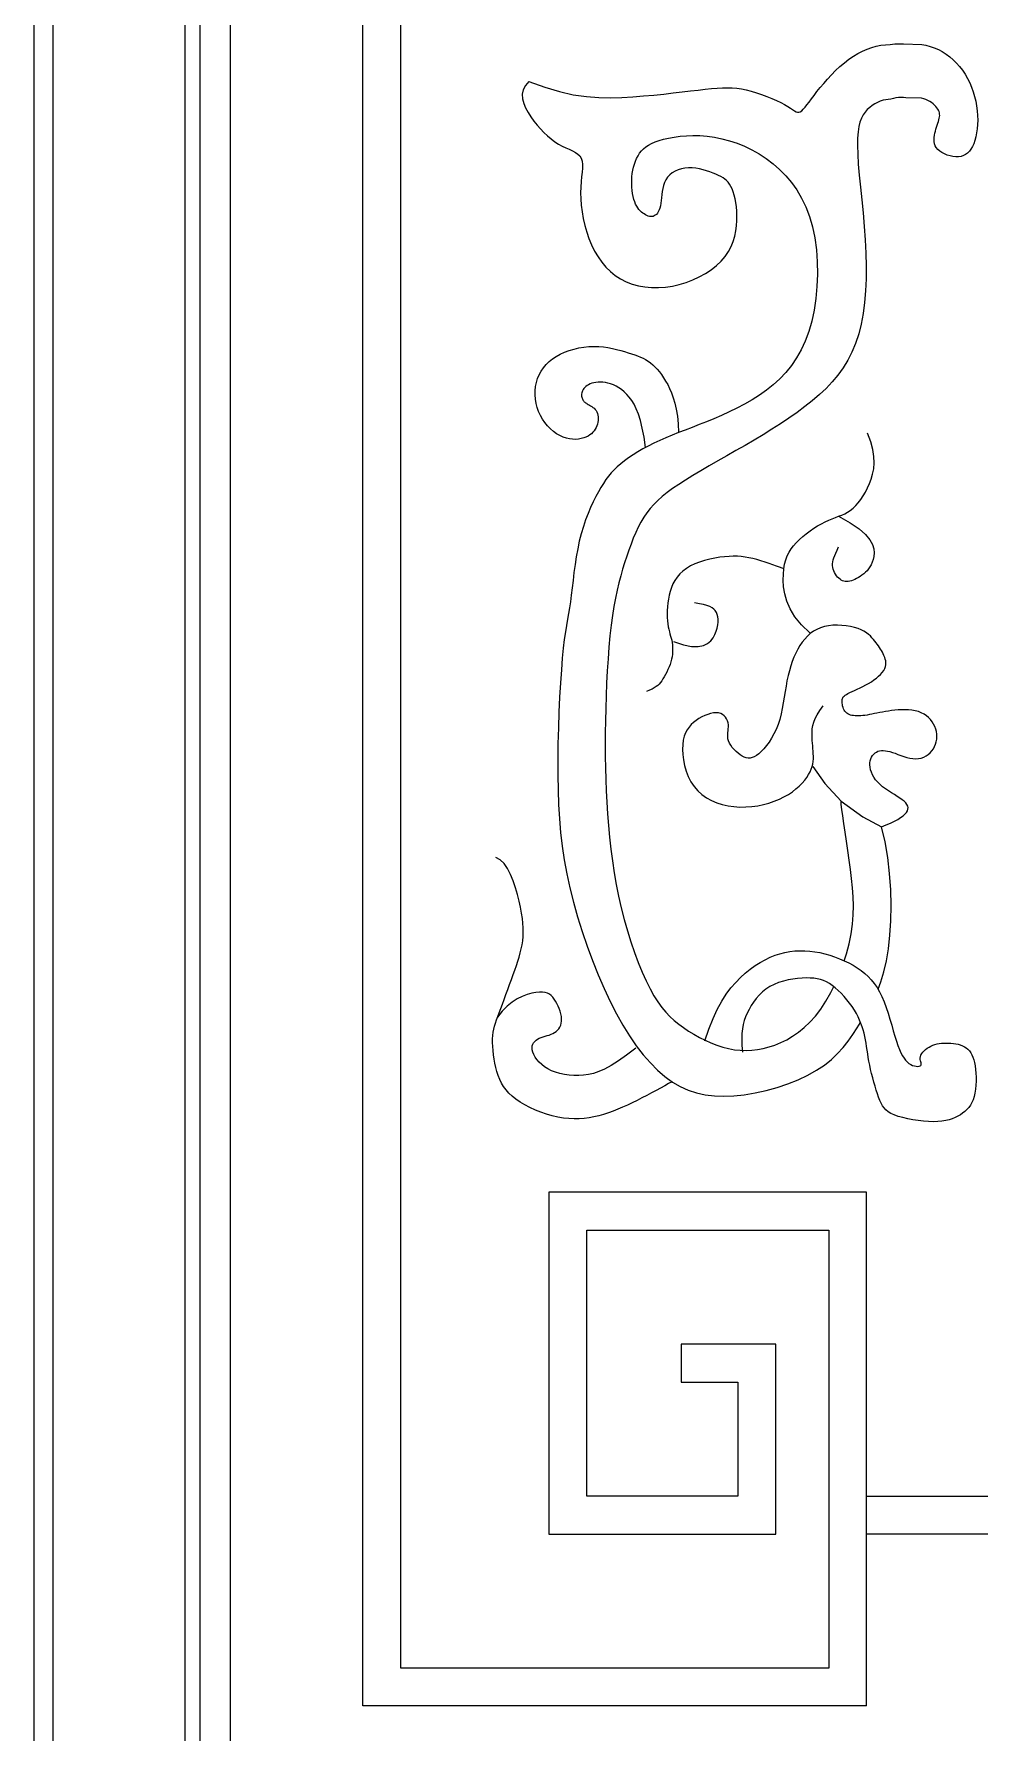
# Model space of a CAD drawing. Extents: x -66030 to 95157, y -13132 to 45879.
# Drawn here: x -29897 to -29704.5, y 32050 to 32396 of the extents above; entities that cross this region are included whole.
import ezdxf

# ---------------------------------------------------------------- set-up
doc = ezdxf.new("R2010")
doc.units = 0
doc.header["$LTSCALE"] = 100
doc.header["$MEASUREMENT"] = 0
for name, color, linetype in [('3', 11, 'CONTINUOUS'), ('4', 121, 'CONTINUOUS'), ('7', 105, 'CONTINUOUS')]:
    doc.layers.add(name, color=color, linetype=linetype)

msp = doc.modelspace()

# ---------------------------------------------------------------- linework, layer by layer
at = {"layer": '3'}
msp.add_lwpolyline([(-29893.18, 32693.93), (-29893.18, 31868.98), (-29515.88, 31868.98), (-29515.88, 32706.03)], dxfattribs=at)
msp.add_lwpolyline([(-29863.15, 32022.21), (-29863.15, 32493.45), (-29545.91, 32493.45), (-29545.91, 32022.21)], close=True, dxfattribs=at)
at = {"layer": '4'}
msp.add_lwpolyline([(-29897.03, 32695.3), (-29897.03, 31865.13), (-29512.03, 31865.13), (-29512.03, 32704.9)], dxfattribs=at)
msp.add_lwpolyline([(-29866.23, 32019.13), (-29866.23, 32496.53), (-29542.83, 32496.53), (-29542.83, 32019.13)], close=True, dxfattribs=at)
at = {"layer": '7'}
msp.add_lwpolyline([(-29856.99, 32028.37), (-29856.99, 32487.29), (-29552.07, 32487.29), (-29552.07, 32028.37)], close=True, dxfattribs=at)
for points in [[(-29727.43, 32055.32), (-29830.04, 32055.32), (-29830.04, 32460.34), (-29727.43, 32460.34)], [(-29735.13, 32063.02), (-29822.34, 32063.02), (-29822.34, 32452.64), (-29735.13, 32452.64)], [(-29796.21, 32386.36), (-29793.01, 32385.15), (-29790.01, 32384.26), (-29787.19, 32383.64), (-29784.52, 32383.26), (-29782, 32383.06), (-29779.59, 32383.01), (-29777.28, 32383.08), (-29775.05, 32383.21), (-29772.88, 32383.38), (-29770.78, 32383.57), (-29768.77, 32383.78), (-29766.85, 32383.99), (-29765.03, 32384.2), (-29763.32, 32384.4), (-29761.75, 32384.59), (-29760.31, 32384.75), (-29759.01, 32384.89), (-29757.84, 32384.99), (-29756.76, 32385.05), (-29755.76, 32385.07), (-29754.8, 32385.04), (-29753.86, 32384.96), (-29752.92, 32384.82), (-29751.95, 32384.62), (-29750.93, 32384.36), (-29749.88, 32384.05), (-29748.81, 32383.69), (-29747.76, 32383.3), (-29746.75, 32382.89), (-29745.79, 32382.47), (-29744.92, 32382.05), (-29744.15, 32381.64), (-29743.49, 32381.26), (-29742.95, 32380.91), (-29742.5, 32380.61), (-29742.12, 32380.36), (-29741.79, 32380.18), (-29741.5, 32380.09), (-29741.22, 32380.08), (-29740.94, 32380.17), (-29740.65, 32380.37), (-29740.33, 32380.68), (-29739.98, 32381.08), (-29739.59, 32381.57), (-29739.16, 32382.14), (-29738.68, 32382.79), (-29738.14, 32383.5), (-29737.55, 32384.27), (-29736.89, 32385.09), (-29736.18, 32385.95), (-29735.41, 32386.82), (-29734.6, 32387.69), (-29733.75, 32388.55), (-29732.87, 32389.38), (-29731.97, 32390.16), (-29731.06, 32390.87), (-29730.13, 32391.5), (-29729.2, 32392.06), (-29728.27, 32392.54), (-29727.33, 32392.94), (-29726.39, 32393.28), (-29725.46, 32393.55), (-29724.52, 32393.75), (-29722.62, 32393.9), (-29721.7, 32393.98), (-29720.79, 32394.01), (-29719.89, 32393.97), (-29716.21, 32393.87), (-29715.34, 32393.71), (-29714.48, 32393.49), (-29713.64, 32393.2), (-29712.82, 32392.84), (-29712.03, 32392.41), (-29711.26, 32391.92), (-29710.51, 32391.37), (-29709.8, 32390.76), (-29709.13, 32390.09), (-29708.49, 32389.37), (-29707.9, 32388.61), (-29707.36, 32387.8), (-29706.87, 32386.95), (-29706.43, 32386.07), (-29706.05, 32385.16), (-29705.71, 32384.22), (-29705.43, 32383.27), (-29705.2, 32382.31), (-29705.02, 32381.34), (-29704.9, 32380.38), (-29704.83, 32379.42), (-29704.81, 32378.48), (-29704.84, 32377.56), (-29704.91, 32376.68), (-29705.03, 32375.84), (-29705.19, 32375.05), (-29705.38, 32374.32), (-29705.61, 32373.65), (-29705.87, 32373.06), (-29706.17, 32372.55), (-29706.5, 32372.11), (-29706.86, 32371.74), (-29707.27, 32371.45), (-29707.7, 32371.23), (-29708.18, 32371.08), (-29708.7, 32371), (-29709.26, 32371), (-29709.84, 32371.06), (-29710.43, 32371.18), (-29711.02, 32371.35), (-29711.58, 32371.57), (-29712.09, 32371.84), (-29712.55, 32372.15), (-29712.94, 32372.48), (-29713.24, 32372.85), (-29713.46, 32373.24), (-29713.6, 32373.65), (-29713.68, 32374.07), (-29713.7, 32374.5), (-29713.68, 32374.94), (-29713.62, 32375.38), (-29713.54, 32375.81), (-29713.43, 32376.23), (-29713.31, 32376.65), (-29713.18, 32377.05), (-29713.05, 32377.44), (-29712.92, 32377.81), (-29712.8, 32378.17), (-29712.7, 32378.51), (-29712.63, 32378.83), (-29712.58, 32379.14), (-29712.55, 32379.42), (-29712.56, 32379.69), (-29712.61, 32379.95), (-29712.68, 32380.21), (-29712.79, 32380.46), (-29712.94, 32380.72), (-29713.12, 32380.98), (-29713.35, 32381.24), (-29713.61, 32381.51), (-29713.9, 32381.77), (-29714.22, 32382.03), (-29714.58, 32382.27), (-29714.95, 32382.48), (-29715.35, 32382.67), (-29715.78, 32382.83), (-29716.22, 32382.95), (-29719.46, 32383.03), (-29719.94, 32383.07), (-29720.43, 32383.07), (-29720.93, 32383.04), (-29721.45, 32382.97), (-29721.98, 32382.86), (-29722.53, 32382.72), (-29724.07, 32382.55), (-29724.64, 32382.33), (-29725.2, 32382.08), (-29725.76, 32381.78), (-29726.29, 32381.44), (-29726.81, 32381.04), (-29727.29, 32380.59), (-29727.74, 32380.08), (-29728.14, 32379.51), (-29728.49, 32378.84), (-29728.78, 32378.07), (-29729.01, 32377.15), (-29729.18, 32376.06), (-29729.28, 32374.78), (-29729.31, 32373.27), (-29729.25, 32371.52), (-29729.12, 32369.5), (-29728.92, 32367.25), (-29728.68, 32364.81), (-29728.42, 32362.22), (-29728.16, 32359.54), (-29727.92, 32356.8), (-29727.71, 32354.05), (-29727.57, 32351.34), (-29727.5, 32348.7), (-29727.52, 32346.15), (-29727.63, 32343.68), (-29727.83, 32341.32), (-29728.13, 32339.06), (-29728.54, 32336.91), (-29729.05, 32334.88), (-29729.67, 32332.97), (-29730.41, 32331.19), (-29731.26, 32329.53), (-29732.22, 32327.97), (-29733.28, 32326.5), (-29734.44, 32325.11), (-29735.7, 32323.79), (-29737.05, 32322.52), (-29738.49, 32321.28), (-29740.01, 32320.08), (-29741.6, 32318.9), (-29743.26, 32317.73), (-29744.97, 32316.59), (-29746.73, 32315.47), (-29748.53, 32314.36), (-29750.35, 32313.27), (-29752.2, 32312.18), (-29754.05, 32311.11), (-29755.9, 32310.05), (-29757.72, 32309.01), (-29759.48, 32307.99), (-29761.19, 32307), (-29762.8, 32306.04), (-29764.32, 32305.11), (-29765.7, 32304.23), (-29766.95, 32303.38), (-29768.07, 32302.57), (-29769.08, 32301.77), (-29769.98, 32300.98), (-29770.79, 32300.17), (-29771.52, 32299.34), (-29772.19, 32298.47), (-29772.81, 32297.55), (-29773.39, 32296.57), (-29773.94, 32295.53), (-29774.46, 32294.43), (-29774.95, 32293.28), (-29775.42, 32292.08), (-29775.87, 32290.85), (-29776.3, 32289.58), (-29776.72, 32288.28), (-29777.13, 32286.95), (-29777.52, 32285.59), (-29777.9, 32284.16), (-29778.26, 32282.66), (-29778.6, 32281.06), (-29778.92, 32279.35), (-29779.21, 32277.51), (-29779.47, 32275.52), (-29779.71, 32273.38), (-29779.92, 32271.09), (-29780.1, 32268.7), (-29780.26, 32266.22), (-29780.39, 32263.7), (-29780.5, 32261.14), (-29780.58, 32258.59), (-29780.64, 32256.07), (-29780.68, 32253.61), (-29780.69, 32251.19), (-29780.68, 32248.8), (-29780.64, 32246.45), (-29780.58, 32244.11), (-29780.49, 32241.78), (-29780.36, 32239.45), (-29780.21, 32237.1), (-29780.01, 32234.73), (-29779.79, 32232.34), (-29779.52, 32229.93), (-29779.2, 32227.52), (-29778.83, 32225.11), (-29778.42, 32222.7), (-29777.94, 32220.31), (-29777.4, 32217.93), (-29776.8, 32215.57), (-29776.15, 32213.26), (-29775.45, 32211.01), (-29774.71, 32208.85), (-29773.94, 32206.79), (-29773.15, 32204.86), (-29772.35, 32203.08), (-29771.55, 32201.47), (-29770.76, 32200.04), (-29769.96, 32198.78), (-29769.16, 32197.67), (-29768.33, 32196.68), (-29767.49, 32195.79), (-29766.6, 32194.99), (-29765.68, 32194.24), (-29764.71, 32193.54), (-29763.68, 32192.85), (-29762.6, 32192.19), (-29761.48, 32191.56), (-29760.32, 32190.98), (-29759.14, 32190.45), (-29757.95, 32189.98), (-29756.75, 32189.59), (-29755.55, 32189.27), (-29754.36, 32189.05), (-29753.18, 32188.92), (-29752, 32188.88), (-29750.82, 32188.93), (-29749.65, 32189.07), (-29748.47, 32189.29), (-29747.29, 32189.6), (-29746.1, 32190), (-29744.91, 32190.49), (-29743.7, 32191.07), (-29742.51, 32191.77), (-29741.32, 32192.59), (-29740.14, 32193.54), (-29738.99, 32194.64), (-29737.87, 32195.89), (-29736.78, 32197.32), (-29735.73, 32198.92), (-29734.73, 32200.67), (-29734.11, 32201.92)], [(-29796.21, 32386.36), (-29796.94, 32385.52), (-29797.38, 32384.64), (-29797.56, 32383.74), (-29797.51, 32382.82), (-29797.28, 32381.88), (-29796.9, 32380.95), (-29796.4, 32380.04), (-29795.83, 32379.14), (-29795.21, 32378.27), (-29794.55, 32377.44), (-29793.86, 32376.66), (-29793.15, 32375.92), (-29792.42, 32375.24), (-29791.67, 32374.62), (-29790.92, 32374.06), (-29790.17, 32373.58), (-29789.42, 32373.17), (-29788.68, 32372.82), (-29787.99, 32372.51), (-29787.34, 32372.2), (-29786.76, 32371.89), (-29786.25, 32371.55), (-29785.85, 32371.15), (-29785.56, 32370.68), (-29785.39, 32370.11), (-29785.32, 32369.45), (-29785.33, 32368.7), (-29785.39, 32367.86), (-29785.49, 32366.93), (-29785.58, 32365.92), (-29785.66, 32364.83), (-29785.7, 32363.66), (-29785.67, 32362.41), (-29785.57, 32361.11), (-29785.4, 32359.76), (-29785.15, 32358.4), (-29784.84, 32357.02), (-29784.45, 32355.65), (-29783.99, 32354.31), (-29783.45, 32353.02), (-29782.83, 32351.79), (-29782.14, 32350.62), (-29781.37, 32349.54), (-29780.53, 32348.53), (-29779.61, 32347.62), (-29778.62, 32346.81), (-29777.55, 32346.11), (-29776.41, 32345.52), (-29775.19, 32345.05), (-29773.92, 32344.69), (-29772.59, 32344.46), (-29771.22, 32344.34), (-29769.82, 32344.33), (-29768.41, 32344.44), (-29766.99, 32344.65), (-29765.58, 32344.97), (-29764.18, 32345.39), (-29762.82, 32345.91), (-29761.51, 32346.52), (-29760.26, 32347.21), (-29759.1, 32347.98), (-29758.03, 32348.82), (-29757.08, 32349.72), (-29756.26, 32350.67), (-29755.58, 32351.67), (-29755.03, 32352.7), (-29754.61, 32353.76), (-29754.29, 32354.82), (-29754.07, 32355.89), (-29753.93, 32356.95), (-29753.86, 32357.98), (-29753.85, 32358.97), (-29753.88, 32359.92), (-29753.96, 32360.82), (-29754.07, 32361.66), (-29754.22, 32362.45), (-29754.39, 32363.17), (-29754.6, 32363.83), (-29754.82, 32364.43), (-29755.07, 32364.95), (-29755.34, 32365.41), (-29755.63, 32365.8), (-29755.94, 32366.14), (-29756.29, 32366.44), (-29756.68, 32366.71), (-29757.11, 32366.95), (-29757.59, 32367.19), (-29758.12, 32367.43), (-29758.71, 32367.67), (-29759.35, 32367.91), (-29760.03, 32368.15), (-29760.75, 32368.36), (-29761.48, 32368.53), (-29762.23, 32368.66), (-29762.98, 32368.74), (-29763.72, 32368.75), (-29764.44, 32368.68), (-29765.15, 32368.53), (-29765.81, 32368.32), (-29766.44, 32368.04), (-29767.01, 32367.7), (-29767.52, 32367.29), (-29767.96, 32366.83), (-29768.32, 32366.32), (-29768.6, 32365.76), (-29768.81, 32365.16), (-29768.96, 32364.54), (-29769.06, 32363.9), (-29769.14, 32363.27), (-29769.19, 32362.65), (-29769.25, 32362.06), (-29769.33, 32361.51), (-29769.42, 32361), (-29769.55, 32360.55), (-29769.69, 32360.15), (-29769.86, 32359.8), (-29770.05, 32359.51), (-29770.25, 32359.26), (-29770.47, 32359.07), (-29770.7, 32358.93), (-29770.93, 32358.84), (-29771.18, 32358.8), (-29771.43, 32358.8), (-29771.68, 32358.85), (-29771.95, 32358.92), (-29772.21, 32359.04), (-29772.48, 32359.18), (-29772.75, 32359.34), (-29773.02, 32359.52), (-29773.29, 32359.73), (-29773.55, 32359.97), (-29773.8, 32360.24), (-29774.05, 32360.56), (-29774.27, 32360.91), (-29774.48, 32361.32), (-29774.67, 32361.79), (-29774.84, 32362.31), (-29774.98, 32362.88), (-29775.09, 32363.49), (-29775.18, 32364.14), (-29775.24, 32364.81), (-29775.26, 32365.5), (-29775.26, 32366.19), (-29775.23, 32366.88), (-29775.16, 32367.56), (-29775.06, 32368.23), (-29774.92, 32368.87), (-29774.74, 32369.5), (-29774.53, 32370.1), (-29774.28, 32370.67), (-29773.99, 32371.21), (-29773.66, 32371.71), (-29773.29, 32372.18), (-29772.87, 32372.62), (-29772.39, 32373.01), (-29771.84, 32373.38), (-29771.22, 32373.72), (-29770.51, 32374.03), (-29769.7, 32374.31), (-29768.79, 32374.57), (-29767.78, 32374.81), (-29766.66, 32375.01), (-29765.44, 32375.18), (-29764.15, 32375.28), (-29762.8, 32375.33), (-29761.38, 32375.3), (-29759.92, 32375.19), (-29758.42, 32374.99), (-29756.9, 32374.68), (-29755.37, 32374.27), (-29753.83, 32373.75), (-29752.3, 32373.13), (-29750.79, 32372.4), (-29749.31, 32371.57), (-29747.87, 32370.62), (-29746.48, 32369.57), (-29745.15, 32368.42), (-29743.9, 32367.14), (-29742.72, 32365.75), (-29741.64, 32364.23), (-29740.67, 32362.57), (-29739.8, 32360.77), (-29739.06, 32358.82), (-29738.46, 32356.71), (-29737.99, 32354.45), (-29737.67, 32352.06), (-29737.49, 32349.6), (-29737.45, 32347.09), (-29737.54, 32344.59), (-29737.77, 32342.12), (-29738.12, 32339.74), (-29738.6, 32337.49), (-29739.21, 32335.39), (-29739.93, 32333.45), (-29740.77, 32331.66), (-29741.72, 32330), (-29742.76, 32328.47), (-29743.9, 32327.06), (-29745.13, 32325.76), (-29746.44, 32324.55), (-29747.82, 32323.44), (-29749.27, 32322.41), (-29750.77, 32321.45), (-29752.3, 32320.57), (-29753.85, 32319.75), (-29755.42, 32318.99), (-29756.97, 32318.28), (-29758.52, 32317.62), (-29760.03, 32317), (-29761.51, 32316.41), (-29762.95, 32315.85), (-29764.36, 32315.31), (-29765.72, 32314.78), (-29767.05, 32314.25), (-29768.33, 32313.72), (-29769.57, 32313.18), (-29770.76, 32312.62), (-29771.9, 32312.05), (-29772.99, 32311.47), (-29774.02, 32310.87), (-29775, 32310.27), (-29775.91, 32309.66), (-29776.75, 32309.05), (-29777.52, 32308.44), (-29778.23, 32307.84), (-29778.87, 32307.22), (-29779.47, 32306.58), (-29780.02, 32305.92), (-29780.55, 32305.21), (-29781.06, 32304.45), (-29781.56, 32303.62), (-29782.07, 32302.72), (-29782.59, 32301.74), (-29783.12, 32300.67), (-29783.65, 32299.52), (-29784.17, 32298.3), (-29784.66, 32297), (-29785.13, 32295.63), (-29785.56, 32294.19), (-29785.95, 32292.68), (-29786.28, 32291.11), (-29786.57, 32289.5), (-29786.82, 32287.88), (-29787.04, 32286.26), (-29787.23, 32284.68), (-29787.42, 32283.14), (-29787.59, 32281.69), (-29787.77, 32280.33), (-29787.96, 32279.09), (-29788.16, 32277.91), (-29788.37, 32276.74), (-29788.58, 32275.51), (-29788.79, 32274.16), (-29789.01, 32272.64), (-29789.21, 32270.89), (-29789.42, 32268.84), (-29789.61, 32266.46), (-29789.8, 32263.79), (-29789.96, 32260.88), (-29790.1, 32257.8), (-29790.22, 32254.61), (-29790.3, 32251.36), (-29790.34, 32248.13), (-29790.34, 32244.97), (-29790.29, 32241.92), (-29790.18, 32238.98), (-29790.01, 32236.11), (-29789.76, 32233.3), (-29789.43, 32230.51), (-29789.02, 32227.72), (-29788.5, 32224.91), (-29787.88, 32222.05), (-29787.14, 32219.12), (-29786.31, 32216.14), (-29785.37, 32213.14), (-29784.36, 32210.15), (-29783.27, 32207.2), (-29782.12, 32204.32), (-29780.91, 32201.53), (-29779.66, 32198.87), (-29778.38, 32196.37), (-29777.06, 32194.03), (-29775.71, 32191.85), (-29774.34, 32189.83), (-29772.92, 32188), (-29771.48, 32186.34), (-29770.01, 32184.86), (-29768.5, 32183.57), (-29766.96, 32182.46), (-29765.38, 32181.54), (-29763.75, 32180.8), (-29762.06, 32180.24), (-29760.3, 32179.84), (-29758.45, 32179.62), (-29756.52, 32179.55), (-29754.49, 32179.63), (-29752.35, 32179.87), (-29750.14, 32180.24), (-29747.9, 32180.74), (-29745.67, 32181.37), (-29743.49, 32182.1), (-29741.4, 32182.93), (-29739.43, 32183.85), (-29737.63, 32184.85), (-29736.03, 32185.92), (-29734.6, 32187.05), (-29733.33, 32188.25), (-29732.2, 32189.49), (-29731.17, 32190.78), (-29730.22, 32192.11), (-29729.33, 32193.48), (-29728.65, 32194.58)], [(-29772.45, 32311.76), (-29772.77, 32313.89), (-29773.13, 32315.71), (-29773.51, 32317.25), (-29773.91, 32318.55), (-29774.34, 32319.64), (-29774.8, 32320.56), (-29775.27, 32321.33), (-29775.77, 32321.99), (-29776.28, 32322.58), (-29776.81, 32323.09), (-29777.36, 32323.54), (-29777.91, 32323.92), (-29778.46, 32324.24), (-29779.02, 32324.5), (-29779.57, 32324.71), (-29780.11, 32324.87), (-29780.63, 32324.98), (-29781.15, 32325.05), (-29781.64, 32325.08), (-29782.11, 32325.07), (-29782.56, 32325.02), (-29782.98, 32324.94), (-29783.37, 32324.84), (-29783.73, 32324.71), (-29784.06, 32324.55), (-29784.35, 32324.38), (-29784.6, 32324.19), (-29784.82, 32323.98), (-29785.01, 32323.77), (-29785.16, 32323.55), (-29785.29, 32323.32), (-29785.38, 32323.09), (-29785.44, 32322.86), (-29785.48, 32322.64), (-29785.49, 32322.42), (-29785.48, 32322.21), (-29785.44, 32322.01), (-29785.39, 32321.82), (-29785.33, 32321.64), (-29785.25, 32321.48), (-29785.16, 32321.33), (-29785.06, 32321.2), (-29784.94, 32321.08), (-29784.81, 32320.97), (-29784.67, 32320.86), (-29784.51, 32320.76), (-29784.32, 32320.65), (-29784.12, 32320.53), (-29783.9, 32320.4), (-29783.66, 32320.26), (-29783.42, 32320.11), (-29783.17, 32319.93), (-29782.94, 32319.74), (-29782.72, 32319.52), (-29782.53, 32319.28), (-29782.37, 32319), (-29782.25, 32318.7), (-29782.17, 32318.37), (-29782.12, 32318.02), (-29782.11, 32317.65), (-29782.13, 32317.28), (-29782.19, 32316.9), (-29782.28, 32316.52), (-29782.4, 32316.16), (-29782.54, 32315.8), (-29782.72, 32315.47), (-29782.94, 32315.15), (-29783.19, 32314.85), (-29783.47, 32314.57), (-29783.8, 32314.31), (-29784.18, 32314.08), (-29784.6, 32313.87), (-29785.06, 32313.7), (-29785.57, 32313.56), (-29786.12, 32313.46), (-29786.7, 32313.41), (-29787.31, 32313.42), (-29787.94, 32313.5), (-29788.59, 32313.65), (-29789.25, 32313.87), (-29789.91, 32314.18), (-29790.57, 32314.57), (-29791.21, 32315.04), (-29791.84, 32315.58), (-29792.42, 32316.17), (-29792.97, 32316.83), (-29793.46, 32317.54), (-29793.89, 32318.29), (-29794.25, 32319.08), (-29794.54, 32319.9), (-29794.75, 32320.75), (-29794.89, 32321.61), (-29794.95, 32322.47), (-29794.94, 32323.33), (-29794.85, 32324.18), (-29794.69, 32325.01), (-29794.45, 32325.81), (-29794.13, 32326.57), (-29793.74, 32327.3), (-29793.27, 32328), (-29792.73, 32328.65), (-29792.12, 32329.26), (-29791.43, 32329.81), (-29790.67, 32330.32), (-29789.84, 32330.78), (-29788.95, 32331.18), (-29788.01, 32331.52), (-29787.03, 32331.81), (-29786.03, 32332.04), (-29785.02, 32332.2), (-29784, 32332.3), (-29783, 32332.34), (-29782.01, 32332.31), (-29781.05, 32332.23), (-29780.11, 32332.1), (-29779.21, 32331.93), (-29778.35, 32331.74), (-29777.52, 32331.52), (-29776.74, 32331.3), (-29776, 32331.07), (-29775.31, 32330.85), (-29774.67, 32330.63), (-29774.07, 32330.41), (-29773.5, 32330.18), (-29772.96, 32329.93), (-29772.45, 32329.66), (-29771.96, 32329.35), (-29771.48, 32329.01), (-29771.01, 32328.62), (-29770.55, 32328.19), (-29770.09, 32327.72), (-29769.65, 32327.19), (-29769.21, 32326.61), (-29768.79, 32325.98), (-29768.37, 32325.3), (-29767.95, 32324.56), (-29767.55, 32323.76), (-29767.17, 32322.88), (-29766.81, 32321.9), (-29766.48, 32320.8), (-29766.2, 32319.56), (-29765.97, 32318.16), (-29765.81, 32316.57), (-29765.72, 32314.78)], [(-29739.02, 32274.01), (-29740.72, 32275.64), (-29742.03, 32277.27), (-29743, 32278.88), (-29743.68, 32280.44), (-29744.11, 32281.95), (-29744.35, 32283.37), (-29744.42, 32284.7), (-29744.39, 32285.92), (-29744.29, 32287.01), (-29744.13, 32287.99), (-29743.9, 32288.87), (-29743.6, 32289.67), (-29743.24, 32290.4), (-29742.81, 32291.08), (-29742.32, 32291.73), (-29741.75, 32292.35), (-29741.13, 32292.98), (-29740.44, 32293.59), (-29739.72, 32294.18), (-29738.96, 32294.75), (-29738.19, 32295.29), (-29737.41, 32295.78), (-29736.63, 32296.23), (-29735.88, 32296.62), (-29735.15, 32296.95), (-29734.45, 32297.23), (-29733.78, 32297.49), (-29733.13, 32297.73), (-29732.51, 32297.98), (-29731.9, 32298.25), (-29731.32, 32298.57), (-29730.75, 32298.94), (-29730.19, 32299.39), (-29729.64, 32299.91), (-29729.12, 32300.5), (-29728.61, 32301.16), (-29728.13, 32301.88), (-29727.68, 32302.66), (-29727.25, 32303.5), (-29726.85, 32304.39), (-29726.49, 32305.33), (-29726.2, 32306.34), (-29725.99, 32307.43), (-29725.89, 32308.62), (-29725.94, 32309.93), (-29726.17, 32311.36), (-29726.59, 32312.94), (-29727.24, 32314.68)], [(-29733.13, 32297.73), (-29730.76, 32296.39), (-29728.96, 32295.16), (-29727.65, 32294.01), (-29726.76, 32292.95), (-29726.22, 32291.98), (-29725.96, 32291.1), (-29725.9, 32290.29), (-29725.96, 32289.57), (-29726.09, 32288.93), (-29726.27, 32288.36), (-29726.49, 32287.86), (-29726.75, 32287.41), (-29727.04, 32287.01), (-29727.35, 32286.65), (-29727.68, 32286.33), (-29728.03, 32286.03), (-29728.38, 32285.76), (-29728.74, 32285.5), (-29729.1, 32285.27), (-29729.46, 32285.06), (-29729.81, 32284.88), (-29730.17, 32284.73), (-29730.51, 32284.61), (-29730.84, 32284.52), (-29731.16, 32284.47), (-29731.47, 32284.45), (-29731.77, 32284.47), (-29732.05, 32284.52), (-29732.32, 32284.61), (-29732.59, 32284.74), (-29732.84, 32284.9), (-29733.09, 32285.11), (-29733.33, 32285.35), (-29733.55, 32285.62), (-29733.76, 32285.93), (-29733.94, 32286.25), (-29734.1, 32286.6), (-29734.22, 32286.96), (-29734.31, 32287.32), (-29734.36, 32287.69), (-29734.36, 32288.06), (-29734.31, 32288.43), (-29734.22, 32288.83), (-29734.09, 32289.26), (-29733.92, 32289.73), (-29733.7, 32290.25), (-29733.44, 32290.84), (-29733.14, 32291.51)], [(-29744.29, 32287.01), (-29744.66, 32287.15), (-29745.17, 32287.35), (-29745.79, 32287.58), (-29746.51, 32287.84), (-29747.29, 32288.12), (-29748.11, 32288.4), (-29748.95, 32288.66), (-29749.79, 32288.91), (-29750.6, 32289.12), (-29751.39, 32289.29), (-29752.17, 32289.43), (-29752.96, 32289.53), (-29753.76, 32289.58), (-29754.59, 32289.6), (-29755.46, 32289.57), (-29756.38, 32289.5), (-29757.35, 32289.38), (-29758.37, 32289.21), (-29759.4, 32288.99), (-29760.43, 32288.73), (-29761.44, 32288.41), (-29762.41, 32288.04), (-29763.32, 32287.61), (-29764.14, 32287.12), (-29764.87, 32286.58), (-29765.49, 32285.98), (-29766.03, 32285.34), (-29766.49, 32284.66), (-29766.87, 32283.94), (-29767.19, 32283.2), (-29767.44, 32282.44), (-29767.65, 32281.66), (-29767.81, 32280.87), (-29767.93, 32280.09), (-29768.01, 32279.31), (-29768.05, 32278.55), (-29768.07, 32277.81), (-29768.05, 32277.1), (-29768, 32276.43), (-29767.93, 32275.81), (-29767.84, 32275.24), (-29767.73, 32274.71), (-29767.61, 32274.22), (-29767.49, 32273.76), (-29767.36, 32273.32), (-29767.25, 32272.89), (-29767.14, 32272.46), (-29767.06, 32272.02), (-29766.99, 32271.57), (-29766.95, 32271.11), (-29766.94, 32270.63), (-29766.95, 32270.14), (-29767, 32269.64), (-29767.07, 32269.13), (-29767.17, 32268.61), (-29767.31, 32268.09), (-29767.48, 32267.56), (-29767.68, 32267.03), (-29767.9, 32266.5), (-29768.14, 32265.99), (-29768.39, 32265.5), (-29768.65, 32265.04), (-29768.91, 32264.61), (-29769.17, 32264.22), (-29769.43, 32263.87), (-29769.69, 32263.56), (-29769.98, 32263.28), (-29770.3, 32263.02), (-29770.68, 32262.78), (-29771.13, 32262.54), (-29771.66, 32262.3), (-29772.29, 32262.05)], [(-29766.8, 32272.19), (-29764.76, 32271.54), (-29763.08, 32271.22), (-29761.72, 32271.2), (-29760.65, 32271.41), (-29759.82, 32271.82), (-29759.19, 32272.36), (-29758.71, 32272.99), (-29758.36, 32273.66), (-29758.08, 32274.33), (-29757.88, 32274.97), (-29757.74, 32275.59), (-29757.67, 32276.19), (-29757.67, 32276.74), (-29757.73, 32277.26), (-29757.85, 32277.73), (-29758.02, 32278.14), (-29758.25, 32278.51), (-29758.54, 32278.82), (-29758.92, 32279.09), (-29759.39, 32279.33), (-29759.96, 32279.54), (-29760.66, 32279.73), (-29761.49, 32279.92), (-29762.47, 32280.11)], [(-29724.41, 32234.45), (-29723.43, 32234.84), (-29722.55, 32235.22), (-29721.77, 32235.6), (-29721.09, 32235.97), (-29720.5, 32236.34), (-29720.02, 32236.7), (-29719.63, 32237.05), (-29719.33, 32237.39), (-29719.13, 32237.73), (-29719.02, 32238.06), (-29719, 32238.38), (-29719.07, 32238.7), (-29719.22, 32239.02), (-29719.46, 32239.34), (-29719.78, 32239.67), (-29720.18, 32239.99), (-29720.66, 32240.33), (-29721.2, 32240.67), (-29721.78, 32241.03), (-29722.38, 32241.4), (-29722.99, 32241.78), (-29723.59, 32242.19), (-29724.17, 32242.62), (-29724.7, 32243.07), (-29725.17, 32243.54), (-29725.59, 32244.04), (-29725.93, 32244.55), (-29726.22, 32245.07), (-29726.45, 32245.58), (-29726.62, 32246.09), (-29726.73, 32246.59), (-29726.78, 32247.07), (-29726.76, 32247.52), (-29726.7, 32247.94), (-29726.59, 32248.33), (-29726.43, 32248.68), (-29726.23, 32249), (-29725.99, 32249.28), (-29725.72, 32249.51), (-29725.43, 32249.7), (-29725.12, 32249.85), (-29724.78, 32249.94), (-29724.42, 32249.99), (-29724.03, 32250), (-29723.61, 32249.97), (-29723.16, 32249.89), (-29722.68, 32249.78), (-29722.17, 32249.63), (-29721.62, 32249.44), (-29721.05, 32249.23), (-29720.45, 32249.01), (-29719.84, 32248.8), (-29719.23, 32248.61), (-29718.61, 32248.45), (-29718.01, 32248.35), (-29717.41, 32248.32), (-29716.84, 32248.36), (-29716.3, 32248.48), (-29715.79, 32248.66), (-29715.31, 32248.91), (-29714.87, 32249.21), (-29714.48, 32249.56), (-29714.12, 32249.95), (-29713.82, 32250.37), (-29713.58, 32250.82), (-29713.39, 32251.29), (-29713.25, 32251.79), (-29713.16, 32252.29), (-29713.13, 32252.81), (-29713.16, 32253.33), (-29713.23, 32253.85), (-29713.36, 32254.37), (-29713.55, 32254.88), (-29713.78, 32255.38), (-29714.07, 32255.86), (-29714.41, 32256.31), (-29714.8, 32256.73), (-29715.25, 32257.1), (-29715.74, 32257.43), (-29716.29, 32257.71), (-29716.89, 32257.93), (-29717.52, 32258.1), (-29718.19, 32258.21), (-29718.89, 32258.28), (-29719.59, 32258.31), (-29720.3, 32258.31), (-29721, 32258.28), (-29721.69, 32258.22), (-29722.35, 32258.15), (-29722.99, 32258.06), (-29723.61, 32257.96), (-29724.2, 32257.85), (-29724.77, 32257.74), (-29725.32, 32257.62), (-29725.85, 32257.52), (-29726.36, 32257.41), (-29726.85, 32257.32), (-29727.32, 32257.24), (-29727.78, 32257.17), (-29728.21, 32257.12), (-29728.63, 32257.08), (-29729.02, 32257.06), (-29729.4, 32257.06), (-29729.76, 32257.07), (-29730.1, 32257.11), (-29730.42, 32257.16), (-29730.72, 32257.24), (-29731, 32257.34), (-29731.25, 32257.47), (-29731.48, 32257.63), (-29731.69, 32257.81), (-29731.87, 32258.02), (-29732.02, 32258.26), (-29732.14, 32258.52), (-29732.24, 32258.8), (-29732.32, 32259.09), (-29732.37, 32259.37), (-29732.4, 32259.65), (-29732.42, 32259.92), (-29732.42, 32260.17), (-29732.4, 32260.39), (-29732.36, 32260.58), (-29732.29, 32260.76), (-29732.18, 32260.93), (-29732.02, 32261.1), (-29731.82, 32261.26), (-29731.56, 32261.43), (-29731.23, 32261.61), (-29730.84, 32261.81), (-29730.38, 32262.02), (-29729.88, 32262.25), (-29729.34, 32262.5), (-29728.77, 32262.77), (-29728.19, 32263.06), (-29727.6, 32263.37), (-29727.03, 32263.69), (-29726.47, 32264.03), (-29725.94, 32264.39), (-29725.44, 32264.76), (-29724.99, 32265.14), (-29724.58, 32265.53), (-29724.24, 32265.92), (-29723.95, 32266.32), (-29723.73, 32266.71), (-29723.59, 32267.11), (-29723.52, 32267.49), (-29723.51, 32267.88), (-29723.55, 32268.26), (-29723.63, 32268.63), (-29723.75, 32268.99), (-29723.9, 32269.35), (-29724.06, 32269.7), (-29724.23, 32270.03), (-29724.42, 32270.36), (-29724.61, 32270.69), (-29724.82, 32271.01), (-29725.03, 32271.33), (-29725.27, 32271.65), (-29725.51, 32271.98), (-29725.77, 32272.31), (-29726.04, 32272.66), (-29726.34, 32273), (-29726.67, 32273.35), (-29727.05, 32273.68), (-29727.48, 32274.01), (-29727.97, 32274.32), (-29728.53, 32274.6), (-29729.18, 32274.86), (-29729.91, 32275.09), (-29730.71, 32275.28), (-29731.57, 32275.42), (-29732.46, 32275.51), (-29733.37, 32275.55), (-29734.28, 32275.52), (-29735.17, 32275.43), (-29736.02, 32275.26), (-29736.82, 32275.02), (-29737.56, 32274.69), (-29738.25, 32274.3), (-29738.9, 32273.84), (-29739.49, 32273.31), (-29740.05, 32272.73), (-29740.56, 32272.09), (-29741.04, 32271.39), (-29741.47, 32270.65), (-29741.88, 32269.87), (-29742.25, 32269.04), (-29742.59, 32268.16), (-29742.9, 32267.24), (-29743.17, 32266.27), (-29743.42, 32265.26), (-29743.65, 32264.21), (-29743.84, 32263.12), (-29744.03, 32262), (-29744.21, 32260.85), (-29744.4, 32259.71), (-29744.6, 32258.57), (-29744.84, 32257.45), (-29745.13, 32256.35), (-29745.46, 32255.31), (-29745.86, 32254.31), (-29746.31, 32253.38), (-29746.8, 32252.51), (-29747.31, 32251.72), (-29747.85, 32251), (-29748.38, 32250.37), (-29748.91, 32249.82), (-29749.41, 32249.36), (-29749.88, 32249), (-29750.33, 32248.74), (-29750.75, 32248.56), (-29751.15, 32248.47), (-29751.55, 32248.46), (-29751.95, 32248.53), (-29752.34, 32248.67), (-29752.75, 32248.87), (-29753.18, 32249.13), (-29753.6, 32249.45), (-29754.02, 32249.81), (-29754.42, 32250.21), (-29754.79, 32250.63), (-29755.11, 32251.07), (-29755.37, 32251.52), (-29755.57, 32251.96), (-29755.68, 32252.39), (-29755.73, 32252.82), (-29755.73, 32253.23), (-29755.7, 32253.65), (-29755.65, 32254.05), (-29755.61, 32254.46), (-29755.58, 32254.86), (-29755.59, 32255.26), (-29755.66, 32255.67), (-29755.77, 32256.07), (-29755.94, 32256.44), (-29756.17, 32256.79), (-29756.44, 32257.1), (-29756.78, 32257.35), (-29757.16, 32257.54), (-29757.6, 32257.66), (-29758.1, 32257.7), (-29758.63, 32257.66), (-29759.2, 32257.55), (-29759.8, 32257.37), (-29760.4, 32257.13), (-29761, 32256.84), (-29761.58, 32256.51), (-29762.14, 32256.14), (-29762.67, 32255.73), (-29763.16, 32255.28), (-29763.6, 32254.78), (-29763.99, 32254.22), (-29764.32, 32253.6), (-29764.58, 32252.9), (-29764.78, 32252.11), (-29764.9, 32251.22), (-29764.93, 32250.24), (-29764.89, 32249.19), (-29764.75, 32248.08), (-29764.52, 32246.95), (-29764.19, 32245.81), (-29763.76, 32244.71), (-29763.23, 32243.66), (-29762.59, 32242.69), (-29761.84, 32241.82), (-29760.99, 32241.06), (-29760.05, 32240.4), (-29759.04, 32239.84), (-29757.96, 32239.37), (-29756.83, 32239.01), (-29755.66, 32238.74), (-29754.46, 32238.57), (-29753.25, 32238.49), (-29752.03, 32238.5), (-29750.82, 32238.59), (-29749.62, 32238.75), (-29748.45, 32238.99), (-29747.32, 32239.29), (-29746.24, 32239.66), (-29745.21, 32240.08), (-29744.26, 32240.55), (-29743.37, 32241.06), (-29742.56, 32241.61), (-29741.82, 32242.18), (-29741.15, 32242.76), (-29740.56, 32243.36), (-29740.04, 32243.95), (-29739.6, 32244.54), (-29739.24, 32245.11), (-29738.94, 32245.66), (-29738.71, 32246.2), (-29738.53, 32246.74), (-29738.41, 32247.26), (-29738.33, 32247.79), (-29738.28, 32248.31), (-29738.27, 32248.83), (-29738.29, 32249.35), (-29738.32, 32249.88), (-29738.36, 32250.42), (-29738.41, 32250.96), (-29738.46, 32251.51), (-29738.5, 32252.08), (-29738.54, 32252.65), (-29738.55, 32253.23), (-29738.54, 32253.83), (-29738.49, 32254.45), (-29738.38, 32255.1), (-29738.18, 32255.79), (-29737.89, 32256.52), (-29737.49, 32257.31), (-29736.95, 32258.16), (-29736.25, 32259.08)], [(-29738.4, 32246.76), (-29735.93, 32243.29), (-29732.64, 32239.7), (-29728.21, 32236.47), (-29724.41, 32234.45)], [(-29731.98, 32207.17), (-29731.53, 32208.58), (-29730.99, 32210.63), (-29730.58, 32212.64), (-29730.31, 32214.6), (-29730.16, 32216.5), (-29730.12, 32218.37), (-29730.18, 32220.22), (-29730.31, 32222.06), (-29730.5, 32223.9), (-29730.74, 32225.77), (-29731.01, 32227.67), (-29731.28, 32229.61), (-29731.56, 32231.53), (-29731.83, 32233.4), (-29732.08, 32235.13), (-29732.3, 32236.69), (-29732.47, 32238.01), (-29732.59, 32239.03), (-29732.64, 32239.7)], [(-29725.1, 32201.4), (-29724.55, 32202.88), (-29723.93, 32204.9), (-29723.4, 32207.13), (-29722.98, 32209.61), (-29722.67, 32212.35), (-29722.48, 32215.31), (-29722.42, 32218.43), (-29722.51, 32221.65), (-29722.74, 32224.92), (-29723.13, 32228.19), (-29723.68, 32231.38), (-29724.41, 32234.45)], [(-29767.05, 32182.52), (-29767.76, 32182.13), (-29768.55, 32181.7), (-29769.4, 32181.23), (-29770.3, 32180.74), (-29771.25, 32180.24), (-29772.22, 32179.73), (-29773.21, 32179.22), (-29774.2, 32178.71), (-29775.19, 32178.23), (-29776.16, 32177.76), (-29777.14, 32177.32), (-29778.1, 32176.91), (-29779.07, 32176.52), (-29780.04, 32176.17), (-29781.01, 32175.86), (-29781.99, 32175.59), (-29782.97, 32175.36), (-29783.96, 32175.18), (-29784.97, 32175.04), (-29785.99, 32174.97), (-29787.03, 32174.95), (-29788.09, 32175), (-29789.18, 32175.12), (-29790.3, 32175.31), (-29791.45, 32175.57), (-29792.61, 32175.9), (-29793.77, 32176.3), (-29794.9, 32176.74), (-29796, 32177.24), (-29797.04, 32177.78), (-29798, 32178.35), (-29798.88, 32178.94), (-29799.64, 32179.56), (-29800.31, 32180.2), (-29800.88, 32180.86), (-29801.37, 32181.54), (-29801.79, 32182.25), (-29802.15, 32183), (-29802.46, 32183.77), (-29802.72, 32184.57), (-29802.95, 32185.41), (-29803.15, 32186.27), (-29803.31, 32187.15), (-29803.44, 32188.02), (-29803.53, 32188.88), (-29803.59, 32189.71), (-29803.62, 32190.51), (-29803.61, 32191.25), (-29803.56, 32191.94), (-29803.48, 32192.59), (-29803.36, 32193.21), (-29803.21, 32193.83), (-29803.02, 32194.45), (-29802.8, 32195.11), (-29802.55, 32195.81), (-29802.27, 32196.58), (-29801.96, 32197.42), (-29801.62, 32198.33), (-29801.27, 32199.3), (-29800.9, 32200.3), (-29800.52, 32201.32), (-29800.15, 32202.34), (-29799.78, 32203.35), (-29799.42, 32204.34), (-29799.08, 32205.28), (-29798.77, 32206.18), (-29798.47, 32207.06), (-29798.2, 32207.91), (-29797.97, 32208.75), (-29797.77, 32209.57), (-29797.6, 32210.4), (-29797.48, 32211.23), (-29797.4, 32212.08), (-29797.36, 32212.95), (-29797.38, 32213.85), (-29797.44, 32214.8), (-29797.55, 32215.81), (-29797.72, 32216.9), (-29797.94, 32218.06), (-29798.21, 32219.31), (-29798.55, 32220.66), (-29798.94, 32222.05), (-29799.41, 32223.44), (-29799.95, 32224.76), (-29800.57, 32225.95), (-29801.27, 32226.96), (-29802.07, 32227.74), (-29802.96, 32228.21)], [(-29760.39, 32190.83), (-29759.57, 32193.26), (-29758.71, 32195.39), (-29757.84, 32197.27), (-29756.93, 32198.91), (-29756.01, 32200.35), (-29755.06, 32201.62), (-29754.1, 32202.74), (-29753.13, 32203.74), (-29752.14, 32204.64), (-29751.15, 32205.46), (-29750.15, 32206.19), (-29749.14, 32206.83), (-29748.13, 32207.39), (-29747.11, 32207.87), (-29746.09, 32208.28), (-29745.08, 32208.61), (-29744.06, 32208.86), (-29743.05, 32209.05), (-29742.04, 32209.17), (-29741.02, 32209.22), (-29740.01, 32209.21), (-29739, 32209.14), (-29737.98, 32209.01), (-29736.97, 32208.83), (-29735.95, 32208.59), (-29734.94, 32208.3), (-29733.94, 32207.97), (-29732.96, 32207.59), (-29732, 32207.18), (-29731.07, 32206.72), (-29730.19, 32206.24), (-29729.35, 32205.72), (-29728.56, 32205.18), (-29727.82, 32204.6), (-29727.12, 32203.98), (-29726.48, 32203.3), (-29725.87, 32202.56), (-29725.31, 32201.75), (-29724.79, 32200.86), (-29724.3, 32199.88), (-29723.85, 32198.81), (-29723.43, 32197.66), (-29723.04, 32196.48), (-29722.67, 32195.27), (-29722.32, 32194.07), (-29721.99, 32192.91), (-29721.67, 32191.81), (-29721.36, 32190.8), (-29721.05, 32189.9), (-29720.74, 32189.11), (-29720.44, 32188.42), (-29720.12, 32187.83), (-29719.81, 32187.32), (-29719.48, 32186.9), (-29719.15, 32186.54), (-29718.8, 32186.26), (-29718.43, 32186.03), (-29718.06, 32185.86), (-29717.69, 32185.74), (-29717.35, 32185.67), (-29717.04, 32185.65), (-29716.76, 32185.67), (-29716.55, 32185.73), (-29716.4, 32185.84), (-29716.32, 32185.97), (-29716.31, 32186.14), (-29716.34, 32186.34), (-29716.39, 32186.57), (-29716.45, 32186.81), (-29716.49, 32187.07), (-29716.51, 32187.35), (-29716.47, 32187.64), (-29716.37, 32187.94), (-29716.21, 32188.24), (-29716, 32188.53), (-29715.74, 32188.82), (-29715.43, 32189.09), (-29715.09, 32189.35), (-29714.72, 32189.59), (-29714.33, 32189.79), (-29713.93, 32189.97), (-29713.51, 32190.11), (-29713.07, 32190.22), (-29712.62, 32190.31), (-29712.16, 32190.36), (-29711.7, 32190.4), (-29711.22, 32190.41), (-29710.74, 32190.4), (-29710.25, 32190.37), (-29709.76, 32190.32), (-29709.28, 32190.24), (-29708.81, 32190.14), (-29708.35, 32190.01), (-29707.92, 32189.85), (-29707.51, 32189.65), (-29707.13, 32189.41), (-29706.79, 32189.13), (-29706.49, 32188.81), (-29706.21, 32188.44), (-29705.98, 32188.02), (-29705.77, 32187.55), (-29705.6, 32187.01), (-29705.45, 32186.42), (-29705.33, 32185.76), (-29705.24, 32185.04), (-29705.18, 32184.26), (-29705.15, 32183.45), (-29705.15, 32182.62), (-29705.19, 32181.8), (-29705.26, 32180.99), (-29705.38, 32180.22), (-29705.55, 32179.5), (-29705.76, 32178.85), (-29706.01, 32178.26), (-29706.3, 32177.74), (-29706.64, 32177.26), (-29707.01, 32176.84), (-29707.42, 32176.45), (-29707.87, 32176.1), (-29708.34, 32175.77), (-29708.85, 32175.48), (-29709.4, 32175.21), (-29709.99, 32174.96), (-29710.62, 32174.76), (-29711.32, 32174.59), (-29712.08, 32174.47), (-29712.91, 32174.39), (-29713.82, 32174.37), (-29714.81, 32174.39), (-29715.85, 32174.47), (-29716.93, 32174.6), (-29718.01, 32174.76), (-29719.06, 32174.96), (-29720.06, 32175.2), (-29720.98, 32175.46), (-29721.79, 32175.75), (-29722.47, 32176.06), (-29723.04, 32176.4), (-29723.51, 32176.77), (-29723.89, 32177.18), (-29724.22, 32177.64), (-29724.49, 32178.14), (-29724.74, 32178.71), (-29724.98, 32179.35), (-29725.23, 32180.05), (-29725.47, 32180.81), (-29725.72, 32181.62), (-29725.96, 32182.46), (-29726.19, 32183.32), (-29726.41, 32184.18), (-29726.61, 32185.04), (-29726.8, 32185.88), (-29726.95, 32186.7), (-29727.09, 32187.48), (-29727.21, 32188.23), (-29727.33, 32188.96), (-29727.44, 32189.68), (-29727.55, 32190.37), (-29727.67, 32191.06), (-29727.8, 32191.73), (-29727.96, 32192.4), (-29728.13, 32193.07), (-29728.34, 32193.73), (-29728.58, 32194.4), (-29728.85, 32195.07), (-29729.16, 32195.75), (-29729.52, 32196.43), (-29729.93, 32197.12), (-29730.39, 32197.83), (-29730.9, 32198.53), (-29731.44, 32199.23), (-29732.02, 32199.9), (-29732.61, 32200.54), (-29733.21, 32201.14), (-29733.82, 32201.68), (-29734.43, 32202.16), (-29735.02, 32202.56), (-29735.61, 32202.9), (-29736.21, 32203.16), (-29736.83, 32203.36), (-29737.48, 32203.51), (-29738.17, 32203.6), (-29738.91, 32203.65), (-29739.71, 32203.66), (-29740.57, 32203.62), (-29741.49, 32203.55), (-29742.45, 32203.42), (-29743.42, 32203.25), (-29744.39, 32203.01), (-29745.35, 32202.72), (-29746.27, 32202.35), (-29747.14, 32201.91), (-29747.94, 32201.4), (-29748.67, 32200.81), (-29749.33, 32200.17), (-29749.93, 32199.48), (-29750.47, 32198.76), (-29750.95, 32198.02), (-29751.38, 32197.26), (-29751.76, 32196.51), (-29752.08, 32195.76), (-29752.35, 32195), (-29752.56, 32194.19), (-29752.72, 32193.31), (-29752.82, 32192.33), (-29752.85, 32191.23), (-29752.82, 32189.97), (-29752.72, 32188.53)], [(-29774.42, 32189.37), (-29776.32, 32187.93), (-29778, 32186.75), (-29779.47, 32185.82), (-29780.79, 32185.11), (-29781.97, 32184.58), (-29783.06, 32184.21), (-29784.09, 32183.97), (-29785.08, 32183.83), (-29786.08, 32183.77), (-29787.07, 32183.78), (-29788.05, 32183.85), (-29789, 32183.99), (-29789.91, 32184.19), (-29790.78, 32184.45), (-29791.6, 32184.77), (-29792.35, 32185.14), (-29793.03, 32185.56), (-29793.62, 32186.03), (-29794.15, 32186.52), (-29794.59, 32187.02), (-29794.95, 32187.54), (-29795.24, 32188.04), (-29795.44, 32188.53), (-29795.55, 32188.99), (-29795.59, 32189.42), (-29795.55, 32189.8), (-29795.44, 32190.15), (-29795.26, 32190.46), (-29795.04, 32190.73), (-29794.76, 32190.98), (-29794.45, 32191.19), (-29794.1, 32191.38), (-29793.72, 32191.53), (-29793.33, 32191.67), (-29792.93, 32191.79), (-29792.52, 32191.92), (-29792.12, 32192.04), (-29791.72, 32192.18), (-29791.34, 32192.34), (-29790.99, 32192.53), (-29790.66, 32192.76), (-29790.37, 32193.02), (-29790.12, 32193.32), (-29789.91, 32193.65), (-29789.74, 32194.02), (-29789.63, 32194.43), (-29789.56, 32194.86), (-29789.55, 32195.33), (-29789.6, 32195.83), (-29789.7, 32196.35), (-29789.85, 32196.88), (-29790.03, 32197.41), (-29790.26, 32197.93), (-29790.5, 32198.44), (-29790.77, 32198.91), (-29791.06, 32199.35), (-29791.35, 32199.74), (-29791.67, 32200.07), (-29792.02, 32200.35), (-29792.42, 32200.57), (-29792.88, 32200.72), (-29793.42, 32200.8), (-29794.05, 32200.8), (-29794.78, 32200.72), (-29795.63, 32200.56), (-29796.56, 32200.3), (-29797.56, 32199.91), (-29798.6, 32199.4), (-29799.65, 32198.74), (-29800.68, 32197.91), (-29801.67, 32196.89), (-29802.6, 32195.69)], [(-29727.43, 32055.32), (-29727.43, 32159.99), (-29792.14, 32159.99), (-29792.14, 32090.35), (-29745.94, 32090.35), (-29745.94, 32126.71), (-29745.94, 32129.02), (-29753.64, 32129.02), (-29765.19, 32129.02), (-29765.19, 32121.32), (-29753.64, 32121.32), (-29753.64, 32098.05), (-29784.44, 32098.05), (-29784.44, 32152.29), (-29735.13, 32152.29), (-29735.13, 32063.02)], [(-29727.43, 32098.09), (-29681.63, 32098.09)], [(-29727.43, 32090.39), (-29681.63, 32090.39)]]:
    msp.add_lwpolyline(points, dxfattribs=at)

doc.saveas('drawing.dxf')
